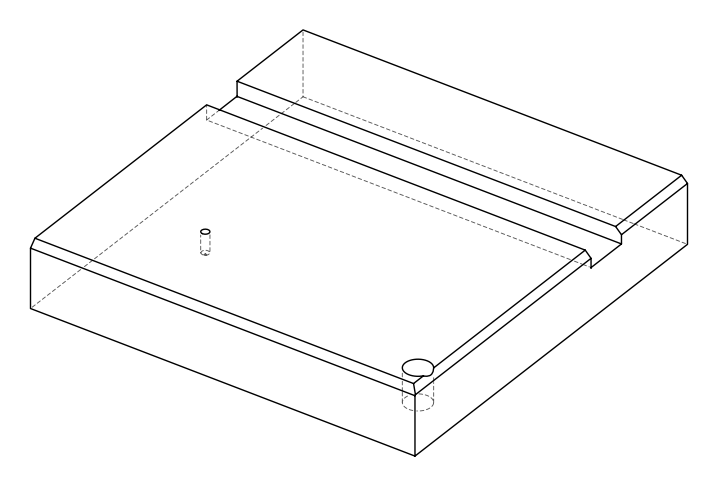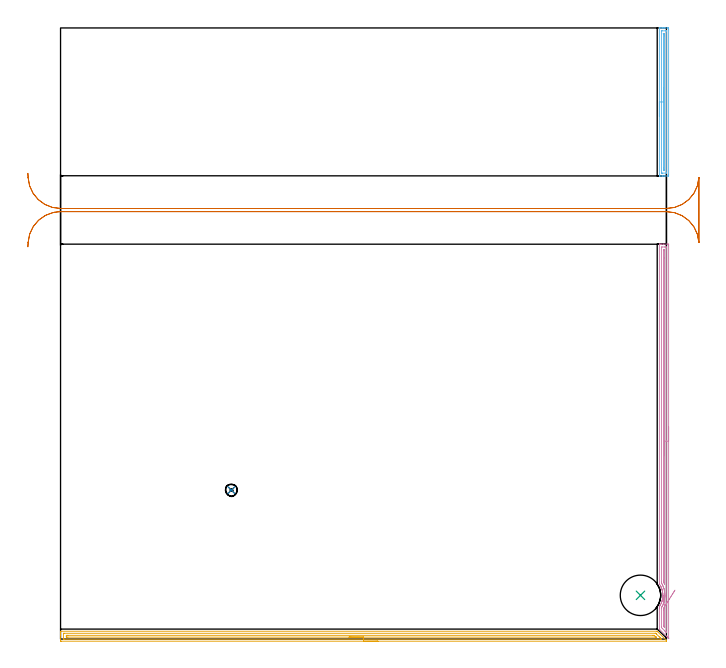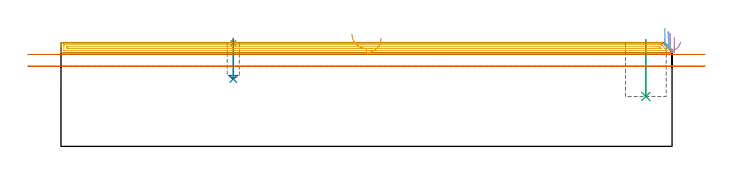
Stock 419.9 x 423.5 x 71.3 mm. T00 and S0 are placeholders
(PLAN: 7 operations, 4 tool changes, 24 min)
(1 SPOT_DRILL | STEP1POCKET | NXT0321_9005460120000 | 0.03 min | 0 mm3)
(2 DRILL_BLIND_HOLE_INTO_CENTER | STEP1POCKET | UGT0301_200 | 0.11 min | 1252 mm3)
(3 INDEXABLE_INSERT_DRILL_BLIND_HOLE_FROM_SOLID | STEP1POCKET_1 | UGT0302_007 | 0.16 min | 22760 mm3)
(4 AREA_MILL | FG_CHAMFER_SURFACE | UGT0205_001 | 6.68 min | 5669 mm3)
(5 AREA_MILL_1 | FG_CHAMFER_SURFACE_1 | UGT0205_001 | 10.19 min | 9898 mm3)
(6 AREA_MILL_2 | FG_CHAMFER_SURFACE_2 | UGT0205_001 | 2.63 min | 2185 mm3)
(7 MILL_RECTANGULAR_SLOT | SLOT_RECTANGULAR | UGT0201_009 | Follow Part, ap 11.25, ae 75% | 4.25 min | 320953 mm3)
(TOOL NXT0321_9005460120000 | NC Spot Drill, 142deg, 12mm, Carbide, Uncoated | D12 PA142 FL30 Z2)
(TOOL UGT0301_200 | Twist Drill 8.3 mm | D8.3 PA118 FL72 Z2)
(TOOL UGT0302_007 | Indexable Insert Drill 28mm | D28 PA180 FL50 Z2)
(TOOL UGT0205_001 | Chamfer Mill 20 x 3 x 45 deg. | D20 FL50 Z2)
(TOOL UGT0201_009 | End Mill 45 mm | D45 FL63 Z6)
(OP 1 SPOT_DRILL)
G17 G21 G94 G90
T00 M6
G54
G17 G0 G90 X118.4 Y103.2 S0 M3
G43 Z81.3 H0
G94 G81 G98 Z70.943 F250. R74.3
G80
M5
M2
(OP 2 DRILL_BLIND_HOLE_INTO_CENTER)
G17 G21 G94 G90
T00 M6
G54
G17 G0 G90 X118.4 Y103.2 S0 M3
G43 Z81.3 H0
G94 G81 G98 Z46.3 F250. R73.3
G80
M5
M2
(OP 3 INDEXABLE_INSERT_DRILL_BLIND_HOLE_FROM_SOLID)
G17 G21 G94 G90
T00 M6
G54
G17 G0 G90 X401.9 Y30.3 S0 M3
G43 Z81.3 H0
G94 G81 G98 Z34.3 F250. R73.3
G80
M5
M2
(OP 4 AREA_MILL)
G17 G21 G94 G90
T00 M6
G54
G17 G0 G90 X421.4 Y147.1 S1061 M3
G43 Z81.3 H0
Z74.9
G94 G1 Y147.062 Z74.028 F250.
Y146.948 Z73.163
Y146.759 Z72.312
Y146.497 Z71.48
Y146.163 Z70.674
Y145.76 Z69.9
Y145.291 Z69.164
Y144.76 Z68.472
Y144.171 Z67.829
Y143.528 Z67.24
Y142.836 Z66.708
Y142.1 Z66.24
Y141.326 Z65.837
Y140.52 Z65.503
Y139.688 Z65.241
Y138.836 Z65.052
Y137.971 Z64.938
Y137.1 Z64.9
Y0.737
X421.399 Y0.502 Z64.899
X421.397 Z64.901
X421.038 Y0.862 Z65.262
X420.863 Y1.036 Z65.434
X420.803 Y1.097 Z65.496
X420.628 Y1.272 Z65.671
X420.567 Y1.331 Z65.73
X420.506 Y1.394 Z65.793
X420.333 Y1.566 Z65.966
X420.271 Y1.627 Z66.026
X420.208 Y1.691 Z66.091
X420.039 Y1.861 Z66.26
X419.975 Y1.923 Z66.321
X415.245 Y6.655 Z71.054
X415.072 Y6.829 Z71.227
X415.006 Y6.899 Z71.292
X415. Y7.339 Z71.3
Y21.608
X415.007 Y22.462 Z71.293
X415.025 Y22.5 Z71.275
X415.054 Y22.545 Z71.246
X415.14 Y22.68 Z71.159
X415.306 Y22.951 Z70.992
X415.412 Y23.124 Z70.886
X415.568 Y23.392 Z70.731
X415.673 Y23.574 Z70.626
X415.743 Y23.702 Z70.557
X415.818 Y23.842 Z70.481
X416.119 Y24.467 Z70.179
X416.315 Y24.913 Z69.984
X416.492 Y25.361 Z69.806
X416.585 Y25.622 Z69.712
X416.7 Y25.938 Z69.599
X416.74 Y26.068 Z69.559
X416.799 Y26.255 Z69.501
X416.891 Y26.581 Z69.409
X416.925 Y26.701 Z69.374
X416.988 Y26.959 Z69.309
X417.017 Y27.073 Z69.281
X417.036 Y27.149 Z69.263
X417.092 Y27.412 Z69.207
X417.13 Y27.596 Z69.168
X417.174 Y27.851 Z69.124
X417.207 Y28.043 Z69.091
X417.248 Y28.354 Z69.051
X417.296 Y28.743 Z68.998
X417.323 Y28.937 Z68.975
X417.368 Y29.635 Z68.925
X417.383 Y29.831 Z68.913
X417.388 Y30.063 Z68.909
X417.39 Y30.189 Z68.905
X417.391 Y30.23 Z68.903
X417.393 Y30.32 Z68.902
X417.395 Y30.39 Z68.903
X417.392 Y30.557 Z68.907
X417.389 Y30.749 Z68.911
X417.366 Y31.172 Z68.931
X417.343 Y31.419 Z68.949
X417.332 Y31.564 Z68.964
X417.327 Y31.619 Z68.969
X417.312 Y31.738 Z68.985
X417.239 Y32.31 Z69.056
X417.215 Y32.513 Z69.084
X417.182 Y32.711 Z69.118
X417.14 Y32.96 Z69.16
X417.046 Y33.407 Z69.253
X417.017 Y33.526 Z69.281
X416.936 Y33.854 Z69.363
X416.873 Y34.081 Z69.427
X416.811 Y34.3 Z69.488
X416.737 Y34.54 Z69.562
X416.7 Y34.663 Z69.6
X416.609 Y34.93 Z69.69
X416.511 Y35.194 Z69.789
X416.221 Y35.878 Z70.073
X416.135 Y36.088 Z70.164
X416.131 Y36.097 Z70.169
X416.023 Y36.324 Z70.274
X415.811 Y36.77 Z70.486
X415.718 Y36.943 Z70.581
X415.697 Y36.982 Z70.603
X415.166 Y37.876 Z71.132
X415.089 Y37.999 Z71.208
X415.001 Y38.142 Z71.285
X415. Y38.553 Z71.3
Y273.549
X415.003 Y273.691 Z71.288
X415.031 Y273.7 Z71.259
X415.363 Z70.936
X415.825 Z70.474
X416.425 Z69.87
X417.612 Z68.684
X418.197 Z68.097
X420.569 Z65.727
X420.863 Y273.698 Z65.433
X421.391 Y273.692 Z64.905
X421.394 Y273.637 Z64.903
X421.399 Y273.103 Z64.901
X421.4 Y272.564 Z64.9
Y137.1
X419.986 Z66.314
X419.985 Y4.654 Z66.315
X419.975 Y4.387 Z66.325
X419.69 Y4.664 Z66.61
X419.088 Y5.263 Z67.212
X418.794 Y5.556 Z67.506
X417.012 Y7.339 Z69.288
X416.425 Y7.937 Z69.875
X416.415 Y8.231 Z69.885
X416.414 Y8.242 Z69.886
X416.415 Y21.608 Z69.885
Y21.618
X416.425 Y21.705 Z69.875
X416.709 Y22.215 Z69.591
X416.865 Y22.5 Z69.435
X417.018 Y22.797 Z69.282
X417.312 Y23.392 Z68.988
X417.575 Y24.021 Z68.725
X417.679 Y24.284 Z68.621
X417.821 Y24.665 Z68.479
X418.004 Y25.176 Z68.296
X418.033 Y25.26 Z68.267
X418.052 Y25.324 Z68.248
X418.2 Y25.826 Z68.1
X418.252 Y26.016 Z68.048
X418.265 Y26.068 Z68.035
X418.419 Y26.74 Z67.881
X418.465 Y26.959 Z67.835
X418.561 Y27.488 Z67.739
X418.614 Y27.851 Z67.686
X418.669 Y28.272 Z67.631
X418.724 Y28.743 Z67.576
X418.75 Y29.083 Z67.55
X418.787 Y29.635 Z67.513
X418.799 Y29.828 Z67.501
X418.8 Y29.856 Z67.5
Y29.886
X418.801 Y29.923 Z67.499
Y30.527
X418.796 Y30.82 Z67.504
X418.764 Y31.419 Z67.536
X418.734 Y31.774 Z67.566
X418.671 Y32.31 Z67.629
X418.61 Y32.79 Z67.69
X418.546 Y33.202 Z67.754
X418.417 Y33.876 Z67.883
X418.368 Y34.094 Z67.932
X418.2 Y34.769 Z68.1
X418.14 Y34.986 Z68.16
X418.114 Y35.072 Z68.186
X417.847 Y35.878 Z68.453
X417.622 Y36.458 Z68.678
X417.491 Y36.77 Z68.809
X417.312 Y37.182 Z68.988
X417.085 Y37.661 Z69.215
X416.862 Y38.114 Z69.438
X416.425 Y38.883 Z69.875
X416.414 Y39.445 Z69.886
Y39.456
X416.415 Y271.33 Z69.885
X416.425 Y271.69 Z69.875
X416.936 Y271.698 Z69.364
X418.709 Y271.7 Z67.591
X419.088 Y271.699 Z67.212
X419.6 Y271.697 Z66.7
X419.975 Y271.69 Z66.325
X419.985 Y271.32 Z66.315
X419.986 Y271.309 Z66.314
Y137.1
X418.572 Z67.728
Y39.072
X418.57 Y38.553 Z67.73
X418.567 Y38.219 Z67.733
X418.566 Y38.186 Z67.734
X418.557 Y38.167 Z67.743
X418.543 Y38.193 Z67.757
X418.525 Y38.227 Z67.775
X418.37 Y38.553 Z67.93
X418.2 Y38.903 Z68.1
X417.928 Y39.445 Z68.372
X417.835 Y39.635 Z68.465
X417.832 Y39.815 Z68.468
X417.829 Y40.337 Z68.471
Y40.71
Y269.536
X417.83 Y269.629 Z68.47
X417.832 Y269.675 Z68.468
X417.834 Y269.689 Z68.466
X417.874 Y269.693 Z68.426
X418.038 Y269.699 Z68.262
X418.2 Y269.7 Z68.1
X418.363 Y269.698 Z67.937
X418.472 Y269.695 Z67.828
X418.554 Y269.69 Z67.746
X418.565 Y269.658 Z67.735
X418.567 Y269.536 Z67.733
X418.571 Y269.164 Z67.729
X418.572 Y264.172 Z67.728
Y137.1
Y136.228 Z67.766
Y135.363 Z67.88
Y134.512 Z68.069
Y133.68 Z68.331
Y132.874 Z68.665
Y132.1 Z69.068
Y131.364 Z69.537
Y130.672 Z70.068
Y130.029 Z70.657
Y129.439 Z71.301
Y128.908 Z71.993
Y128.44 Z72.728
Y128.037 Z73.502
Y127.703 Z74.308
Y127.441 Z75.14
Y127.252 Z75.992
Y127.138 Z76.857
Y127.1 Z77.728
G0 Z81.3
X417.217 Y30.583
Z79.216
G1 X417.2 Y30.684 Z78.349
X417.195 Y30.711 Z77.477
X417.203 Y30.662 Z76.606
X417.224 Y30.539 Z75.743
X417.256 Y30.342 Z74.894
X417.301 Y30.072 Z74.065
X417.357 Y29.733 Z73.263
X417.424 Y29.326 Z72.495
X417.502 Y28.854 Z71.765
X417.59 Y28.321 Z71.08
X417.688 Y27.731 Z70.445
X417.794 Y27.089 Z69.863
X417.908 Y26.4 Z69.341
X418.029 Y25.668 Z68.882
X418.156 Y24.9 Z68.489
X418.288 Y24.1 Z68.166
X418.424 Y23.276 Z67.914
X418.564 Y22.433 Z67.736
X418.565 Y22.422 Z67.735
X418.57 Y22.316 Z67.73
X418.571 Y22.21 Z67.729
X418.572 Y22.127 Z67.728
X418.571 Y8.231 Z67.729
X418.569 Z67.731
X418.2 Y8.599 Z68.1
X417.94 Y8.862 Z68.36
X417.876 Y8.93 Z68.424
X417.846 Y8.965 Z68.454
X417.835 Y9.001 Z68.465
X417.833 Y9.123 Z68.467
X417.829 Y9.495 Z68.471
Y19.825
Y20.198
X417.832 Y20.717 Z68.468
X417.836 Y20.903 Z68.464
X417.841 Y20.989 Z68.459
X418.176 Y21.633 Z68.124
X418.2 Y21.682 Z68.1
X418.465 Y22.234 Z67.835
X418.527 Y22.367 Z67.773
X418.553 Y22.418 Z67.747
X418.564 Y22.433 Z67.736
X418.984 Y23.098 Z67.359
X419.421 Y23.788 Z67.052
X419.87 Y24.498 Z66.816
X420.328 Y25.222 Z66.655
X420.793 Y25.956 Z66.57
X421.259 Y26.693 Z66.56
X421.724 Y27.428 Z66.627
X422.185 Y28.155 Z66.768
X422.637 Y28.87 Z66.985
X423.077 Y29.565 Z67.274
X423.502 Y30.237 Z67.634
X423.908 Y30.879 Z68.062
X424.293 Y31.488 Z68.554
X424.654 Y32.057 Z69.108
X424.987 Y32.584 Z69.718
X425.291 Y33.065 Z70.38
X425.563 Y33.494 Z71.089
X425.801 Y33.87 Z71.839
G0 Z81.3
M5
M2
(OP 5 AREA_MILL_1)
G17 G21 G94 G90
T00 M6
G54
G17 G0 G90 X219.95 Y-1.5 S1061 M3
G43 Z81.3 H0
Z74.4
G94 G1 X219.912 Z73.528 F250.
X219.798 Z72.664
X219.609 Z71.812
X219.347 Z70.98
X219.013 Z70.174
X218.61 Z69.4
X218.142 Z68.664
X217.61 Z67.972
X217.021 Z67.329
X216.378 Z66.74
X215.686 Z66.208
X214.95 Z65.74
X214.176 Z65.337
X213.37 Z65.003
X212.538 Z64.741
X211.686 Z64.552
X210.822 Z64.438
X209.95 Z64.4
X0.609 Y-1.499 Z64.401
X0.224 Y-1.496 Z64.402
X0.01 Y-1.492 Z64.405
X0. Y-1.118 Z64.779
Y2.388 Z68.282
Y2.945 Z68.842
Y3.265 Z69.161
Y3.822 Z69.718
Y4.141 Z70.036
Y5.122 Z71.021
X0.003 Y5.263 Z71.156
X0.01 Y5.398 Z71.289
X0.163 Y5.4 Z71.3
X413.042
X413.501 Y5.393 Z71.293
X413.547 Y5.35 Z71.25
X413.883 Y5.018 Z70.917
X419.727 Y-0.826 Z65.071
X419.886 Y-0.986 Z64.91
X419.899 Y-1.005 Z64.891
X419.9 Y-1.282 Z64.618
Y-1.493 Z64.407
X419.821 Y-1.5 Z64.4
X209.95
Y-0.086 Z65.814
X2.395 Y-0.085 Z65.815
X2.235 Y-0.084 Z65.816
X2.047 Y-0.079 Z65.821
X2.009 Y-0.077 Z65.823
X2.005 Y-0.051 Z65.849
X2.002 Y-0.022 Z65.878
X2. Y0.146 Z66.046
X2.001 Y3.781 Z69.681
X2.003 Y3.884 Z69.784
X2.009 Y3.953 Z69.853
X2.014 Y3.979 Z69.879
X2.029 Y3.981 Z69.881
X2.395 Y3.985 Z69.885
X2.553 Y3.986 Z69.886
X412.149
X412.308 Y3.985 Z69.885
X412.399 Y3.982 Z69.882
X412.442 Y3.979 Z69.879
X412.475 Y3.964 Z69.864
X412.571 Y3.871 Z69.771
X412.892 Y3.557 Z69.457
X413.042 Y3.409 Z69.309
X414.939 Y1.512 Z67.412
X415.72 Y0.728 Z66.628
X415.807 Y0.635 Z66.535
X416.447 Y-0.079 Z65.821
X415.72 Y-0.085 Z65.815
X415.561
X209.95 Y-0.086 Z65.814
Y1.328 Z67.228
X5.073 Y1.329 Z67.229
X4.363 Y1.332 Z67.232
X4.18 Y1.336 Z67.236
X4.01 Y1.342 Z67.242
X4.005 Y1.512 Z67.412
X4.002 Y1.687 Z67.587
X4.005 Y2.388 Z68.288
X4.007 Y2.558 Z68.458
X4.18 Y2.564 Z68.464
X4.887 Y2.57 Z68.47
X5.073 Y2.571 Z68.471
X410.364
X411.073 Y2.568 Z68.468
X411.256 Y2.564 Z68.464
X411.431 Y2.558 Z68.458
X411.605 Y2.388 Z68.288
X412.149 Y1.851 Z67.751
X412.489 Y1.512 Z67.412
X412.599 Y1.401 Z67.301
X412.637 Y1.36 Z67.26
X412.656 Y1.337 Z67.237
X412.655 Y1.335 Z67.235
X412.646 Y1.333 Z67.233
X412.523 Y1.33 Z67.23
X412.336 Y1.329 Z67.229
X412.149 Y1.328 Z67.228
X209.95
X209.078 Z67.267
X208.214 Z67.38
X207.362 Z67.569
X206.53 Z67.832
X205.724 Z68.165
X204.95 Z68.568
X204.214 Z69.037
X203.522 Z69.568
X202.879 Z70.157
X202.29 Z70.801
X201.758 Z71.493
X201.29 Z72.228
X200.887 Z73.002
X200.553 Z73.808
X200.291 Z74.64
X200.102 Z75.492
X199.988 Z76.357
X199.95 Z77.228
G0 Z81.3
M5
M2
(OP 6 AREA_MILL_2)
G17 G21 G94 G90
T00 M6
G54
G17 G0 G90 X415. Y362.2 S1061 M3
G43 Z81.3 H0
G94 G1 Y362.238 Z80.428 F250.
Y362.352 Z79.563
Y362.541 Z78.712
Y362.803 Z77.88
Y363.137 Z77.074
Y363.54 Z76.3
Y364.008 Z75.564
Y364.54 Z74.872
Y365.129 Z74.229
Y365.772 Z73.64
Y366.464 Z73.108
Y367.2 Z72.64
Y367.974 Z72.237
Y368.78 Z71.903
Y369.612 Z71.641
Y370.464 Z71.452
Y371.328 Z71.338
Y372.2 Z71.3
Y423.374
X415.003 Y423.491 Z71.288
X415.026 Y423.5 Z71.265
X415.304 Z70.995
X416.04 Z70.259
X416.81 Z69.489
X417.312 Z68.984
X417.564 Z68.733
X418.198 Z68.098
X418.451 Z67.846
X419.088 Z67.207
X420.545 Z65.751
X420.863 Y423.498 Z65.433
X421.391 Y423.492 Z64.905
X421.393 Y423.461 Z64.903
X421.399 Y422.929 Z64.901
X421.4 Y422.39 Z64.9
Y321.822
X421.399 Y321.471 Z64.901
X421.393 Y320.939 Z64.903
X421.391 Y320.908 Z64.905
X420.863 Y320.9 Z65.433
X419.088 Z67.207
X418.451 Z67.846
X418.2 Z68.097
X417.563 Z68.733
X417.312 Z68.984
X416.81 Z69.489
X416.039 Z70.26
X415.304 Z70.995
X415.026 Z71.265
X415.003 Y320.909 Z71.288
X415. Y321.026 Z71.3
Y372.2
X416.414 Z69.886
Y421.16
X416.425 Y421.49 Z69.875
X416.964 Y421.499 Z69.336
X419.088 Y421.5 Z67.212
X419.627 Y421.498 Z66.673
X419.975 Y421.49 Z66.325
X419.985 Y421.149 Z66.315
X419.986 Y421.139 Z66.314
Y323.24
X419.975 Y322.91 Z66.325
X419.436 Y322.901 Z66.864
X417.312 Y322.9 Z68.988
X416.773 Y322.902 Z69.527
X416.425 Y322.91 Z69.875
X416.415 Y323.251 Z69.885
X416.414 Y323.261 Z69.886
Y372.2
X417.828 Z68.472
X417.829 Y419.369 Z68.471
X417.83 Y419.462 Z68.47
X417.832 Y419.484 Z68.468
X417.834 Y419.488 Z68.466
X417.853 Y419.492 Z68.447
X417.939 Y419.497 Z68.361
X418.07 Y419.5 Z68.23
X418.2 Y419.498 Z68.1
X418.33 Y419.494 Z67.97
X418.565 Y419.484 Z67.735
X418.567 Y419.369 Z67.733
X418.57 Y418.998 Z67.73
X418.571 Y418.479 Z67.729
X418.572 Y418.107 Z67.728
X418.571 Y325.031 Z67.729
X418.57 Y324.938 Z67.73
X418.568 Y324.916 Z67.732
X418.566 Y324.912 Z67.734
X418.547 Y324.908 Z67.753
X418.461 Y324.903 Z67.839
X418.33 Y324.901 Z67.97
X418.2 Y324.902 Z68.1
X418.07 Y324.906 Z68.23
X417.835 Y324.916 Z68.465
X417.833 Y325.031 Z68.467
X417.83 Y325.402 Z68.47
X417.829 Y325.921 Z68.471
X417.828 Y326.293 Z68.472
Y372.2
Y373.072 Z68.51
Y373.937 Z68.624
Y374.788 Z68.812
Y375.62 Z69.075
Y376.426 Z69.409
Y377.2 Z69.811
Y377.936 Z70.28
Y378.628 Z70.811
Y379.271 Z71.401
Y379.86 Z72.044
Y380.392 Z72.736
Y380.86 Z73.472
Y381.263 Z74.245
Y381.597 Z75.051
Y381.859 Z75.883
Y382.048 Z76.735
Y382.162 Z77.6
Y382.2 Z78.472
G0 Z81.3
M5
M2
(OP 7 MILL_RECTANGULAR_SLOT)
G17 G21 G94 G90
T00 M6
G54
G17 G0 G90 X-22.625 Y271.865 S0 M3
G43 Z81.3 H0
Z63.2
G94 G1 X-22.47 Y274.861 F250.
G2 X0. Y296.2 R22.5 F500.
G1 X419.9
G2 X442.37 Y274.862 R22.5
G1 X442.4
Y319.738
X442.37
G2 X419.9 Y298.4 R22.5
G1 X0.
G2 X-22.47 Y319.739 R22.5
G1 X-22.625 Y322.735 F250.
G0 Y271.865 Z55.1
G1 X-22.47 Y274.861
G2 X-4.157 Y295.813 R22.5 F500.
X0. Y296.2 R22.5 F440.
G1 X395.819
X419.9 F500.
G2 X442.37 Y274.862 R22.5
G1 X442.4
Y319.738
X442.37
G2 X419.9 Y298.4 R22.5
G1 X0.
G2 X-22.47 Y319.739 R22.5
G1 X-22.625 Y322.735 F250.
G0 Z81.3
M5
M2
